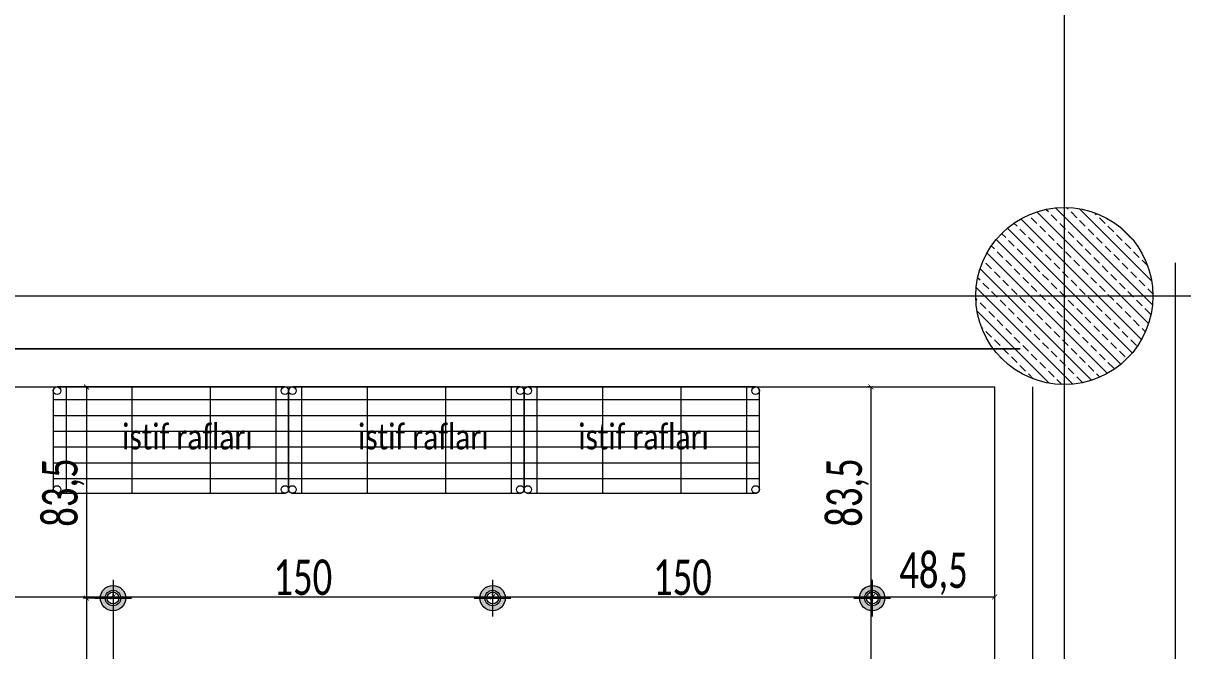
# Model space of a CAD drawing. Header units: millimetres. Extents: x -24 to 530668, y -246875 to -2983.
# Drawn here: x 266336.4 to 266794.6, y -113962.8 to -113714.9 of the extents above; entities that cross this region are included whole.
import ezdxf
from ezdxf.enums import TextEntityAlignment as Align

# ---------------------------------------------------------------- set-up
doc = ezdxf.new("R2010")
doc.units = ezdxf.units.MM
doc.header["$PDMODE"] = 2
doc.layers.get('0').update_dxf_attribs({"lineweight": 20})
for name, color, linetype, lineweight in [('t_aydınlatma', 40, 'Continuous', 18), ('t_kutu p', 50, 'Continuous', 30), ('t_tarama', 253, 'Continuous', 5), ('ölçü', 251, 'Continuous', 5)]:
    doc.layers.add(name, color=color, linetype=linetype, lineweight=lineweight)
doc.styles.add('text2', font='calibri.ttf', dxfattribs={"width": 0.8})
doc.styles.add('txt_tur_1', font='arial.ttf', dxfattribs={"height": 1.5})
doc.styles.add('Ölçü50', font='calibri.ttf', dxfattribs={"width": 0.7})
doc.dimstyles.new('olcu10', dxfattribs={"dimtxt": 14, "dimasz": 2, "dimexe": 1.25, "dimexo": 0.625, "dimgap": 0.5, "dimtad": 1, "dimdec": 1, "dimrnd": 0.5, "dimzin": 9, "dimtxsty": 'Ölçü50', "dimblk": 'ARCHTICK', "dimcen": 2, "dimclrd": 256, "dimclre": 256, "dimclrt": 6, "dimazin": 2, "dimtfac": 1, "dimtdec": 1, "dimtix": 1, "dimtmove": 0, "dimatfit": 3, "dimldrblk": 'ARCHTICK', "dimfxl": 1, "dimlwd": -1, "dimarcsym": 0})

# ---------------------------------------------------------------- blocks, each defined once
blk = doc.blocks.new('sıva altı armatür')
at = {"layer": 't_aydınlatma', "lineweight": 5}
h = blk.add_hatch(color=256, dxfattribs=at)
h.dxf.hatch_style = 1
h.paths.add_polyline_path([(-5, 0.03), (-3.04, 0.03, -0.404348), (-0.07, 3.04), (-0.07, 5, 0.408216)])
h.paths.add_polyline_path([(-5, 0.03, 0.412028), (-0.07, -5), (-0.07, -3.04, -0.410615), (-3.04, 0.03)])
h.paths.add_polyline_path([(0, -3.04, -0.005763), (-0.07, -3.04), (-0.07, -5, 0.003498), (0, -5, 0.416126), (5, 0.03), (3.04, 0.03, -0.417365)])
h.paths.add_polyline_path([(0, 5, 0.003498), (-0.07, 5), (-0.07, 3.04, -0.005763), (0, 3.04, -0.411069), (3.04, 0.03), (5, 0.03, 0.412304)])
for p, q in [((0, 7.25), (0, -7.25)), ((-7.25, 0), (7.25, 0))]:
    blk.add_line(p, q, dxfattribs=at)
for radius in [5, 3.04, 2.32]:
    blk.add_circle((0, 0), radius, dxfattribs=at)
blk = doc.blocks.new('_ArchTick')
at = {"color": 0, "linetype": 'ByBlock', "const_width": 0.15}
blk.add_lwpolyline([(-0.5, -0.5), (0.5, 0.5)], dxfattribs=at)
blk = doc.blocks.new('*D801')
at = {"layer": 'DEFPOINTS', "color": 0, "transparency": 16777216}
for p in [(260710.21, -113531.29), (260860.21, -113530.82), (260860.21, -113531.29)]:
    blk.add_point(p, dxfattribs=at)
at = {"layer": 'ölçü', "lineweight": -2, "transparency": 16777216}
for p, q in [((260710.21, -113530.66), (260710.21, -113529.57)), ((260860.21, -113530.66), (260860.21, -113529.57))]:
    blk.add_line(p, q, dxfattribs=at)
at = {"layer": 'ölçü', "transparency": 16777216}
blk.add_line((260710.21, -113530.82), (260860.21, -113530.82), dxfattribs=at)
at = {"layer": 'ölçü', "transparency": 16777216, "xscale": 2, "yscale": 2, "zscale": 2, "rotation": 180}
blk.add_blockref('_ArchTick', (260710.21, -113530.82), dxfattribs=at)
at = {"layer": 'ölçü', "transparency": 16777216, "xscale": 2, "yscale": 2, "zscale": 2}
blk.add_blockref('_ArchTick', (260860.21, -113530.82), dxfattribs=at)
at = {"layer": 'ölçü', "color": 6, "transparency": 16777216, "insert": (260785.21, -113523.14), "char_height": 14, "attachment_point": 5, "style": 'Ölçü50'}
blk.add_mtext('150', dxfattribs=at)
blk = doc.blocks.new('*D802')
at = {"layer": 'DEFPOINTS', "color": 0, "transparency": 16777216}
for p in [(260860.21, -113531.29), (261010.21, -113530.82), (261010.21, -113530.82)]:
    blk.add_point(p, dxfattribs=at)
at = {"layer": 'ölçü', "lineweight": -2, "transparency": 16777216}
for p, q in [((260860.21, -113530.66), (260860.21, -113529.57)), ((261010.21, -113530.19), (261010.21, -113529.57))]:
    blk.add_line(p, q, dxfattribs=at)
at = {"layer": 'ölçü', "transparency": 16777216}
blk.add_line((260860.21, -113530.82), (261010.21, -113530.82), dxfattribs=at)
at = {"layer": 'ölçü', "transparency": 16777216, "xscale": 2, "yscale": 2, "zscale": 2, "rotation": 180}
blk.add_blockref('_ArchTick', (260860.21, -113530.82), dxfattribs=at)
at = {"layer": 'ölçü', "transparency": 16777216, "xscale": 2, "yscale": 2, "zscale": 2}
blk.add_blockref('_ArchTick', (261010.21, -113530.82), dxfattribs=at)
at = {"layer": 'ölçü', "color": 6, "transparency": 16777216, "insert": (260935.21, -113523.14), "char_height": 14, "attachment_point": 5, "style": 'Ölçü50'}
blk.add_mtext('150', dxfattribs=at)
blk = doc.blocks.new('*D803')
at = {"layer": 'DEFPOINTS', "color": 0, "transparency": 16777216}
for p in [(261010.21, -113530.82), (261160.21, -113530.82), (261160.21, -113530.82)]:
    blk.add_point(p, dxfattribs=at)
at = {"layer": 'ölçü', "lineweight": -2, "transparency": 16777216}
for p, q in [((261010.21, -113530.19), (261010.21, -113529.57)), ((261160.21, -113530.19), (261160.21, -113529.57))]:
    blk.add_line(p, q, dxfattribs=at)
at = {"layer": 'ölçü', "transparency": 16777216}
blk.add_line((261010.21, -113530.82), (261160.21, -113530.82), dxfattribs=at)
at = {"layer": 'ölçü', "transparency": 16777216, "xscale": 2, "yscale": 2, "zscale": 2, "rotation": 180}
blk.add_blockref('_ArchTick', (261010.21, -113530.82), dxfattribs=at)
at = {"layer": 'ölçü', "transparency": 16777216, "xscale": 2, "yscale": 2, "zscale": 2}
blk.add_blockref('_ArchTick', (261160.21, -113530.82), dxfattribs=at)
at = {"layer": 'ölçü', "color": 6, "transparency": 16777216, "insert": (261085.21, -113523.14), "char_height": 14, "attachment_point": 5, "style": 'Ölçü50'}
blk.add_mtext('150', dxfattribs=at)
blk = doc.blocks.new('*D804')
at = {"layer": 'DEFPOINTS', "color": 0, "transparency": 16777216}
for p in [(261160.21, -113530.82), (261208.62, -113530.82), (261208.62, -113531.38)]:
    blk.add_point(p, dxfattribs=at)
at = {"layer": 'ölçü', "lineweight": -2, "transparency": 16777216}
for p, q in [((261160.21, -113530.19), (261160.21, -113529.57)), ((261208.62, -113530.76), (261208.62, -113529.57))]:
    blk.add_line(p, q, dxfattribs=at)
at = {"layer": 'ölçü', "transparency": 16777216}
blk.add_line((261160.21, -113530.82), (261208.62, -113530.82), dxfattribs=at)
at = {"layer": 'ölçü', "transparency": 16777216, "xscale": 2, "yscale": 2, "zscale": 2, "rotation": 180}
blk.add_blockref('_ArchTick', (261160.21, -113530.82), dxfattribs=at)
at = {"layer": 'ölçü', "transparency": 16777216, "xscale": 2, "yscale": 2, "zscale": 2}
blk.add_blockref('_ArchTick', (261208.62, -113530.82), dxfattribs=at)
at = {"layer": 'ölçü', "color": 6, "transparency": 16777216, "insert": (261184.41, -113521.69), "char_height": 14, "attachment_point": 5, "style": 'Ölçü50'}
blk.add_mtext('48,5', dxfattribs=at)
blk = doc.blocks.new('*D805')
at = {"layer": 'DEFPOINTS', "color": 0, "transparency": 16777216}
for p in [(261160.03, -113447.9), (261159.65, -113531.29), (261160.21, -113531.29)]:
    blk.add_point(p, dxfattribs=at)
at = {"layer": 'ölçü', "lineweight": -2, "transparency": 16777216}
for p, q in [((261159.41, -113447.9), (261158.4, -113447.9)), ((261159.58, -113531.29), (261158.4, -113531.29))]:
    blk.add_line(p, q, dxfattribs=at)
at = {"layer": 'ölçü', "transparency": 16777216}
blk.add_line((261159.65, -113447.9), (261159.65, -113531.29), dxfattribs=at)
at = {"layer": 'ölçü', "transparency": 16777216, "xscale": 2, "yscale": 2, "zscale": 2}
for p, rotation in [((261159.65, -113447.9), 90), ((261159.65, -113531.29), 270)]:
    blk.add_blockref('_ArchTick', p, dxfattribs=dict(at, rotation=rotation))
at = {"layer": 'ölçü', "color": 6, "transparency": 16777216, "insert": (261150.52, -113489.6), "char_height": 14, "attachment_point": 5, "rotation": 90, "style": 'Ölçü50'}
blk.add_mtext('83,5', dxfattribs=at)
blk = doc.blocks.new('*D806')
at = {"layer": 'DEFPOINTS', "color": 0, "transparency": 16777216}
for p in [(261160.21, -113531.29), (261159.65, -113631.29), (261160.21, -113631.29)]:
    blk.add_point(p, dxfattribs=at)
at = {"layer": 'ölçü', "lineweight": -2, "transparency": 16777216}
for p, q in [((261159.58, -113531.29), (261158.4, -113531.29)), ((261159.58, -113631.29), (261158.4, -113631.29))]:
    blk.add_line(p, q, dxfattribs=at)
at = {"layer": 'ölçü', "transparency": 16777216}
blk.add_line((261159.65, -113531.29), (261159.65, -113631.29), dxfattribs=at)
at = {"layer": 'ölçü', "transparency": 16777216, "xscale": 2, "yscale": 2, "zscale": 2}
for p, rotation in [((261159.65, -113531.29), 90), ((261159.65, -113631.29), 270)]:
    blk.add_blockref('_ArchTick', p, dxfattribs=dict(at, rotation=rotation))
at = {"layer": 'ölçü', "color": 6, "transparency": 16777216, "insert": (261151.98, -113581.29), "char_height": 14, "attachment_point": 5, "rotation": 90, "style": 'Ölçü50'}
blk.add_mtext('100', dxfattribs=at)
blk = doc.blocks.new('*D821')
at = {"layer": 'DEFPOINTS', "color": 0, "transparency": 16777216}
for p in [(260860.21, -113531.29), (260860.21, -113731.29), (261208.63, -113731.29)]:
    blk.add_point(p, dxfattribs=at)
at = {"layer": 'ölçü', "lineweight": -2, "transparency": 16777216}
for p, q in [((260860.21, -113531.91), (260860.21, -113732.54)), ((261208.63, -113730.66), (261208.63, -113730.04))]:
    blk.add_line(p, q, dxfattribs=at)
at = {"layer": 'ölçü', "transparency": 16777216}
blk.add_line((261208.63, -113731.29), (260860.21, -113731.29), dxfattribs=at)
at = {"layer": 'ölçü', "transparency": 16777216, "xscale": 2, "yscale": 2, "zscale": 2, "rotation": 180}
blk.add_blockref('_ArchTick', (260860.21, -113731.29), dxfattribs=at)
at = {"layer": 'ölçü', "transparency": 16777216, "xscale": 2, "yscale": 2, "zscale": 2}
blk.add_blockref('_ArchTick', (261208.63, -113731.29), dxfattribs=at)
at = {"layer": 'ölçü', "color": 6, "transparency": 16777216, "insert": (261034.42, -113722.16), "char_height": 14, "attachment_point": 5, "style": 'Ölçü50'}
blk.add_mtext('348,5', dxfattribs=at)
blk = doc.blocks.new('*D822')
at = {"layer": 'DEFPOINTS', "color": 0, "transparency": 16777216}
for p in [(260857.68, -113447.9), (260849.72, -113531.29), (260860.21, -113531.29)]:
    blk.add_point(p, dxfattribs=at)
at = {"layer": 'ölçü', "lineweight": -2, "transparency": 16777216}
for p, q in [((260857.05, -113447.9), (260848.47, -113447.9)), ((260859.58, -113531.29), (260848.47, -113531.29))]:
    blk.add_line(p, q, dxfattribs=at)
at = {"layer": 'ölçü', "transparency": 16777216}
blk.add_line((260849.72, -113447.9), (260849.72, -113531.29), dxfattribs=at)
at = {"layer": 'ölçü', "transparency": 16777216, "xscale": 2, "yscale": 2, "zscale": 2}
for p, rotation in [((260849.72, -113447.9), 90), ((260849.72, -113531.29), 270)]:
    blk.add_blockref('_ArchTick', p, dxfattribs=dict(at, rotation=rotation))
at = {"layer": 'ölçü', "color": 6, "transparency": 16777216, "insert": (260840.59, -113489.6), "char_height": 14, "attachment_point": 5, "rotation": 90, "style": 'Ölçü50'}
blk.add_mtext('83,5', dxfattribs=at)
blk = doc.blocks.new('*D823')
at = {"layer": 'DEFPOINTS', "color": 0, "transparency": 16777216}
for p in [(260860.21, -113531.29), (260849.72, -113631.29), (260860.21, -113631.29)]:
    blk.add_point(p, dxfattribs=at)
at = {"layer": 'ölçü', "lineweight": -2, "transparency": 16777216}
for p, q in [((260859.58, -113531.29), (260848.47, -113531.29)), ((260859.58, -113631.29), (260848.47, -113631.29))]:
    blk.add_line(p, q, dxfattribs=at)
at = {"layer": 'ölçü', "transparency": 16777216}
blk.add_line((260849.72, -113531.29), (260849.72, -113631.29), dxfattribs=at)
at = {"layer": 'ölçü', "transparency": 16777216, "xscale": 2, "yscale": 2, "zscale": 2}
for p, rotation in [((260849.72, -113531.29), 90), ((260849.72, -113631.29), 270)]:
    blk.add_blockref('_ArchTick', p, dxfattribs=dict(at, rotation=rotation))
at = {"layer": 'ölçü', "color": 6, "transparency": 16777216, "insert": (260842.05, -113581.29), "char_height": 14, "attachment_point": 5, "rotation": 90, "style": 'Ölçü50'}
blk.add_mtext('100', dxfattribs=at)
blk = doc.blocks.new('isttif rafı-flat-4')
for p, q in [((-1104.87, -1286.02), (-1104.87, -1379.02)), ((-1098.62, -1286.02), (-1098.62, -1379.02)), ((-1092.37, -1286.02), (-1092.37, -1379.02)), ((-1086.12, -1286.02), (-1086.12, -1379.02)), ((-1079.87, -1286.02), (-1079.87, -1379.02)), ((-1073.62, -1286.02), (-1073.62, -1379.02)), ((-1109.96, -1291.09), (-1067.96, -1291.09)), ((-1109.96, -1317.02), (-1067.96, -1317.02)), ((-1109.96, -1348.02), (-1067.96, -1348.02)), ((-1109.96, -1373.94), (-1067.96, -1373.94))]:
    blk.add_line(p, q)
blk.add_lwpolyline([(-1109.96, -1287.52), (-1109.96, -1377.52, 0.414214), (-1108.46, -1379.02), (-1069.46, -1379.02, 0.414214), (-1067.96, -1377.52), (-1067.96, -1287.52, 0.414214), (-1069.46, -1286.02), (-1108.46, -1286.02, 0.414214)], format="xyb", close=True)
for centre in [(-1108.46, -1287.52), (-1069.46, -1287.52), (-1108.46, -1377.52), (-1069.46, -1377.52)]:
    blk.add_circle(centre, 1.5)
blk = doc.blocks.new('aydınlatma sd')
at = {"layer": 't_tarama'}
h = blk.add_hatch(dxfattribs=at)
h.set_pattern_fill('ANSI33', color=256, angle=90, style=0)
h.set_pattern_definition([(135, (232091.11, -128561.967), (-4.490128, -4.490128), []), (135, (232091.11, -128557.4766), (-4.490128, -4.490128), [3.175, -1.5875])])
edge = h.paths.add_edge_path()
edge.add_arc((261236.11, -113411.97), 35, 0, 360)
for p, q in [((261236.11, -116061.97, -17966.19), (261236.11, -112799.7, -17966.19)), ((258733.1, -113411.97, -17966.19), (262000.89, -113411.97, -17966.19)), ((259138.61, -113432.9), (261218.61, -113432.9)), ((261218.61, -113432.9), (259208.61, -113432.9)), ((259138.61, -113447.9), (261208.61, -113447.9))]:
    blk.add_line(p, q, dxfattribs=at)
at = {"layer": 't_tarama', "elevation": -17966.83}
blk.add_lwpolyline([(261280.06, -116041.42), (261280.06, -113398.81)], dxfattribs=at)
at = {"layer": 't_tarama'}
for points in [[(261208.64, -113832.9), (261208.61, -113447.9)], [(261223.64, -113847.9), (261223.61, -113447.9)]]:
    blk.add_lwpolyline(points, dxfattribs=at)
blk.add_circle((261236.11, -113411.97), 35, dxfattribs=at)
at = {"layer": 't_kutu p', "linetype": 'ByBlock'}
for p in [(260860.21, -113531.29), (261010.21, -113531.29), (261160.21, -113531.29)]:
    blk.add_blockref('sıva altı armatür', p, dxfattribs=at)
at = {"layer": 't_tarama', "rotation": 270}
for p in [(262215.63, -114557.86), (262308.63, -114557.86), (262401.63, -114557.86)]:
    blk.add_blockref('isttif rafı-flat-4', p, dxfattribs=at)
at = {"layer": 't_tarama', "char_height": 10, "attachment_point": 1, "style": 'text2'}
for insert in [(260863.83, -113462.59), (260957.03, -113462.59), (261044.05, -113462.59)]:
    blk.add_mtext_dynamic_manual_height_columns('istif rafları ', width=246.3667, gutter_width=1, heights=[0], dxfattribs=dict(at, insert=insert))
at = {"layer": 't_tarama', "style": 'txt_tur_1'}
for tag, p in [('19S', (258692.48, -113427.38, -17966.19)), ('20T', (258679.1, -114252.38, -17966.19)), ('21U', (258679.1, -115238.38, -17966.19)), ('22V', (258679.1, -116077.38, -17966.19))]:
    blk.add_attdef(tag, text='', height=30, dxfattribs=at).set_placement(p, align=Align.CENTER)
at = {"layer": 'ölçü'}
for base, p1, p2, picture, middle in [((260849.72, -113531.29), (260857.68, -113447.9), (260860.21, -113531.29), '*D822', (260840.59, -113489.6)), ((261159.65, -113531.29), (261160.03, -113447.9), (261160.21, -113531.29), '*D805', (261150.52, -113489.6))]:
    dim = blk.add_linear_dim(base=base, p1=p1, p2=p2, angle=90, dimstyle='olcu10', dxfattribs=at)
    dim.commit()
    dim.dimension.update_dxf_attribs({"geometry": picture, "text_midpoint": middle})
for base, p1, p2, picture, middle in [((261208.62, -113530.82), (261160.21, -113530.82), (261208.62, -113531.38), '*D804', (261184.41, -113521.69)), ((261010.21, -113530.82), (260860.21, -113531.29), (261010.21, -113530.82), '*D802', (260935.21, -113523.14)), ((261160.21, -113530.82), (261010.21, -113530.82), (261160.21, -113530.82), '*D803', (261085.21, -113523.14)), ((260860.21, -113731.29), (261208.63, -113731.29), (260860.21, -113531.29), '*D821', (261034.42, -113722.16))]:
    dim = blk.add_linear_dim(base=base, p1=p1, p2=p2, dimstyle='olcu10', override={"dimtmove": 1}, dxfattribs=at)
    dim.commit()
    dim.dimension.update_dxf_attribs({"geometry": picture, "text_midpoint": middle})
dim = blk.add_linear_dim(base=(260860.21, -113530.82), p1=(260710.21, -113531.29), p2=(260860.21, -113531.29), dimstyle='olcu10', dxfattribs=at)
dim.commit()
dim.dimension.update_dxf_attribs({"geometry": '*D801', "text_midpoint": (260785.21, -113523.14)})
for base, p1, p2, picture, middle in [((260849.72, -113631.29), (260860.21, -113531.29), (260860.21, -113631.29), '*D823', (260842.05, -113581.29)), ((261159.65, -113631.29), (261160.21, -113531.29), (261160.21, -113631.29), '*D806', (261151.98, -113581.29))]:
    dim = blk.add_linear_dim(base=base, p1=p1, p2=p2, angle=90, dimstyle='olcu10', override={"dimtmove": 1}, dxfattribs=at)
    dim.commit()
    dim.dimension.update_dxf_attribs({"geometry": picture, "text_midpoint": middle})

msp = doc.modelspace()

# ---------------------------------------------------------------- block references
at = {"layer": 'ölçü'}
msp.add_blockref('aydınlatma sd', (5511.652, -410.653), dxfattribs=at)

doc.saveas('drawing.dxf')
